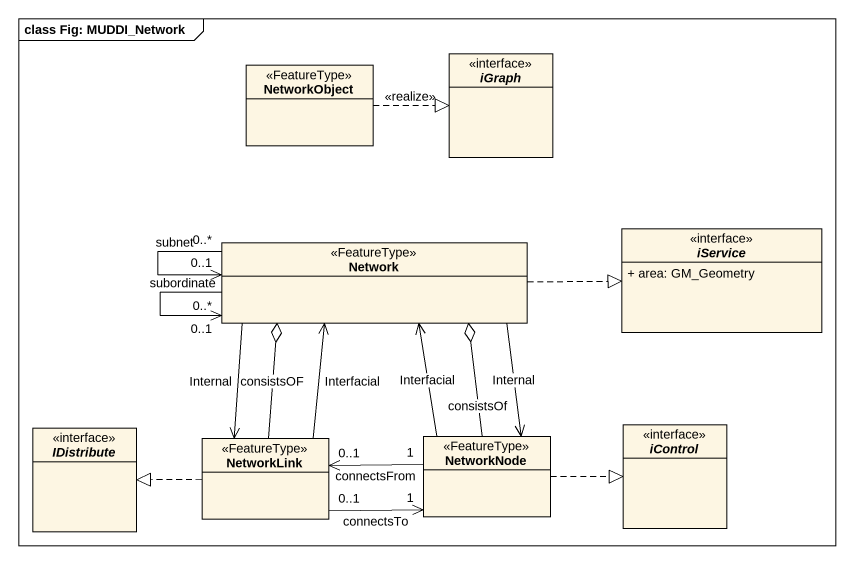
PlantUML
@startuml
mainframe class Fig: MUDDI_Network
hide circle
hide empty members
skinparam classAttributeIconSize 0
class NetworkObject <<FeatureType>>
interface iGraph
interface iService {
  + area: GM_Geometry
}
class "Network" as Network_ <<FeatureType>>
interface IDistribute
class NetworkLink <<FeatureType>>
class NetworkNode <<FeatureType>>
interface iControl
NetworkObject .right.|> iGraph : <<realize>>
Network_ .right.|> iService
Network_ "0..*" --> "0..1" Network_ : subordinate
Network_ "0..*" --> "0..1" Network_ : subnet
Network_ --> NetworkLink : Internal
Network_ --> NetworkNode : Internal
NetworkLink -up-o Network_ : consistsOF
NetworkLink -up-> Network_ : Interfacial
NetworkLink .left.|> IDistribute
NetworkLink "0..1" -right-> "1" NetworkNode : connectsTo
NetworkLink "0..1" <-right- "1" NetworkNode : connectsFrom
NetworkNode -up-> Network_ : Interfacial
NetworkNode -up-o Network_ : consistsOf
NetworkNode .right.|> iControl
@enduml
